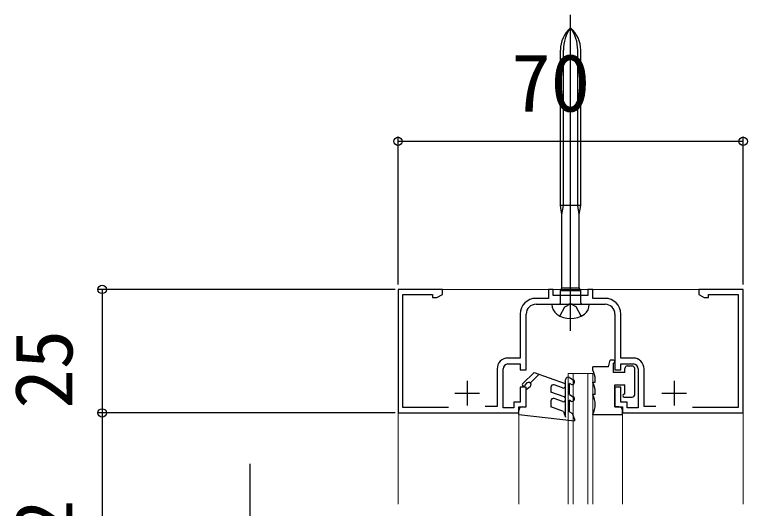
# Model space of a CAD drawing. Units: millimetres, scale not verified. Extents: x -700 to 700, y -1043 to 1038.
# Drawn here: x -197.7 to -49.1, y 652.4 to 752.4 of the extents above; entities that cross this region are included whole.
import ezdxf
from ezdxf.enums import TextEntityAlignment as Align

# ---------------------------------------------------------------- set-up
doc = ezdxf.new("R2010")
doc.units = ezdxf.units.MM
doc.header["$LTSCALE"] = 6
for name, color, linetype in [('0-2_YKK_11', 7, 'Continuous'), ('0-5_YKK_13', 4, 'Continuous'), ('0-7_YKK_D', 6, 'Continuous')]:
    doc.layers.add(name, color=color, linetype=linetype)
doc.layers.add('0-4_YKK_12', color=2, linetype='Continuous', lineweight=18)
doc.styles.add('ＭＳ ゴシック', font='')
doc.styles.get('ＭＳ ゴシック').set_extended_font_data('MS Gothic')

msp = doc.modelspace()

# ---------------------------------------------------------------- linework, layer by layer
at = {"layer": '0-2_YKK_11'}
for p, q in [((-106, 678.2), (-106, 673.2)), ((-64, 678.2), (-64, 673.2)), ((-108.5, 675.7), (-103.5, 675.7)), ((-66.5, 675.7), (-61.5, 675.7))]:
    msp.add_line(p, q, dxfattribs=at)
for points in [[(-109.746, 672.8), (-119, 672.8), (-119, 695.7), (-113, 695.7), (-113, 695.05), (-112.126, 695.05), (-111, 695.7), (-111, 696.7), (-120, 696.7), (-120, 671.7), (-95.5, 671.7), (-95.5, 672.9), (-94, 672.9), (-94, 676.9), (-95.2, 676.9), (-95.2, 673.9), (-96.5, 673.9), (-96.5, 672.7), (-98.7, 672.7), (-98.7, 680.6)], [(-78, 694.9), (-80.5, 694.9), (-80.5, 696.7), (-81.5, 696.7), (-81.5, 695.5), (-88.5, 695.5), (-88.5, 696.7), (-89.5, 696.7), (-89.5, 694.9), (-92, 694.9)], [(-71.3, 680.6), (-71.3, 672.7), (-73.5, 672.7), (-73.5, 673.9), (-74.8, 673.9), (-74.8, 676.9), (-76, 676.9), (-76, 672.9), (-74.5, 672.9), (-74.5, 671.7), (-50, 671.7), (-50, 696.7), (-59, 696.7), (-59, 695.7), (-57.874, 695.05), (-57, 695.05), (-57, 695.7), (-51, 695.7), (-51, 672.8), (-60.254, 672.8)], [(-92, 693.7), (-85.458, 693.7), (-85.275, 693.82), (-84.725, 693.82), (-84.542, 693.7), (-78, 693.7)], [(-97.7, 681.6), (-95.2, 681.6), (-95.2, 680.4), (-94, 680.4), (-94, 691.7)], [(-95.2, 691.7), (-95.2, 682.8), (-97.7, 682.8)], [(-76, 691.7), (-76, 680.4), (-74.8, 680.4), (-74.8, 681.6), (-72.3, 681.6)], [(-72.3, 682.8), (-74.8, 682.8), (-74.8, 691.7)], [(-99.9, 680.6), (-99.9, 673), (-102.316, 673)], [(-67.684, 673), (-70.1, 673), (-70.1, 680.6)]]:
    msp.add_lwpolyline(points, dxfattribs=at)
for centre, radius, start, end in [((-92, 691.7), 3.2, 90.00001, 179.99999), ((-78, 691.7), 3.2, 0.00001, 89.99999), ((-92, 691.7), 2, 90.00001, 179.99999), ((-78, 691.7), 2, 0.00001, 89.99999), ((-97.7, 680.6), 2.2, 90.00001, 179.99999), ((-72.3, 680.6), 2.2, 0.00001, 89.99999), ((-97.7, 680.6), 1, 90.00001, 179.99999), ((-72.3, 680.6), 1, 0.00001, 89.99999)]:
    msp.add_arc(centre, radius, start, end, dxfattribs=at)
at = {"layer": '0-4_YKK_12'}
for p, q in [((-120, 696.7), (-50, 696.7)), ((-120, 653.2), (-120, 696.7)), ((-50, 696.7), (-50, 653.2)), ((-84.5, 679.7), (-84.5, 653.2)), ((-81.5, 679.7), (-81.5, 653.2)), ((-95.5, 671.9), (-95.5, 653.2)), ((-74.5, 671.9), (-74.5, 653.2))]:
    msp.add_line(p, q, dxfattribs=at)
msp.add_lwpolyline([(-85.5, 653.2), (-85.5, 679.7), (-80.5, 679.7), (-80.5, 653.2)], dxfattribs=at)
at = {"layer": '0-5_YKK_13'}
for p, q in [((-85, 688.325), (-85, 752.358)), ((-87.05, 713.7), (-87.05, 745.184)), ((-86.45, 713.7), (-86.45, 745.184)), ((-83.55, 713.7), (-83.55, 745.184)), ((-82.95, 713.7), (-82.95, 745.184)), ((-82.95, 713.7), (-87.05, 713.7)), ((-86.75, 711.9), (-87.05, 713.7)), ((-86.75, 711.9), (-86.45, 713.7)), ((-83.25, 711.9), (-83.55, 713.7)), ((-83.25, 711.9), (-82.95, 713.7)), ((-86.75, 697.02), (-86.75, 711.9)), ((-83.25, 697.02), (-83.25, 711.9)), ((-82.95, 696.5), (-83.25, 697.02)), ((-87.05, 696.5), (-82.95, 696.5)), ((-87.05, 694), (-87.05, 696.5)), ((-82.95, 694), (-82.95, 696.5)), ((-88.8, 693.7), (-88.8, 693.651)), ((-88.8, 693.7), (-81.2, 693.7)), ((-81.2, 693.651), (-81.2, 693.7)), ((-77.3, 681), (-77, 682.4)), ((-76.3, 682.4), (-77, 682.4)), ((-77.3, 681), (-80.5, 681)), ((-80.5, 680.336), (-80.5, 681)), ((-76.3, 679.9), (-76.3, 681.8)), ((-74, 679.9), (-74, 680.7)), ((-73.5, 681.2), (-72.5, 681.2)), ((-72, 675.4), (-72, 680.7)), ((-94.727, 677.587), (-92.414, 679.9)), ((-91.377, 679.523), (-93.146, 677.754)), ((-92.414, 679.9), (-86.329, 677.685)), ((-74, 679.9), (-76.3, 679.9)), ((-93.854, 677.754), (-94.373, 677.234)), ((-86, 670.806), (-86, 678.4)), ((-85.25, 678.833), (-84.45, 678.371)), ((-85.2, 675.4), (-85.2, 677.649)), ((-84.95, 677.505), (-85.2, 677.649)), ((-80.5, 677.9), (-80, 677.9)), ((-80.5, 677.836), (-80.5, 677.9)), ((-80, 677.9), (-80, 678.4)), ((-93.2, 677), (-94, 676.4)), ((-94, 672.9), (-94, 676.4)), ((-89, 676.879), (-89, 675.9)), ((-86.671, 676.745), (-88.329, 677.349)), ((-76, 677.4), (-74, 677.4)), ((-76, 672.9), (-76, 677.4)), ((-74, 675.5), (-74, 677.4)), ((-86.329, 674.928), (-89, 675.9)), ((-85.2, 675.4), (-84.45, 674.967)), ((-80, 675.4), (-80.5, 675.4)), ((-80.5, 675.336), (-80.5, 675.4)), ((-80, 675.4), (-80, 675.9)), ((-74, 675.5), (-74.1, 675.5)), ((-74.1, 674.9), (-72.5, 674.9)), ((-89, 674.122), (-89, 672.9)), ((-86.671, 673.988), (-88.329, 674.592)), ((-85.2, 671.9), (-85.2, 674.245)), ((-84.95, 674.101), (-85.2, 674.245)), ((-95.5, 671.4), (-95.5, 672.2)), ((-94.8, 672.9), (-94, 672.9)), ((-86.421, 671.961), (-89, 672.9)), ((-86.421, 671.961), (-86, 670.806)), ((-85.2, 671.9), (-84.58, 671.542)), ((-75.2, 672.9), (-76, 672.9)), ((-74.5, 671.4), (-74.5, 672.2)), ((-95.5, 671.4), (-84.2, 670.094)), ((-84.2, 670.497), (-84.58, 671.542)), ((-84.2, 670.497), (-84.2, 670.094)), ((-80.5, 671.4), (-80.5, 671.464)), ((-80.5, 671.4), (-74.5, 671.4))]:
    msp.add_line(p, q, dxfattribs=at)
for points in [[(-87.05, 696.5), (-86.75, 697.02), (-83.25, 697.02)], [(-87.15, 691.308), (-86.145, 693.159), (-85, 693.768)], [(-82.85, 691.308), (-83.855, 693.159), (-85, 693.768)]]:
    msp.add_lwpolyline(points, dxfattribs=at)
for centre, radius, start, end in [((-81.05, 745.184), 6, 131.17289, 180), ((-78.691, 745.184), 7.759, 144.40102, 180), ((-88.95, 745.184), 6, 0, 48.82711), ((-91.309, 745.184), 7.759, 0, 35.59898), ((-87.35, 694), 0.3, 270, 0), ((-82.65, 694), 0.3, 180, 270), ((-86.4, 693.651), 2.4, 180, 234.31467), ((-83.6, 693.651), 2.4, 305.68533, 0), ((-85, 695.6), 4.8, 234.31467, 305.68533), ((-76.3, 682.1), 0.3, 270, 90), ((-73.5, 680.7), 0.5, 90, 180), ((-72.5, 680.7), 0.5, 0, 90), ((-84, 678.4), 4, 0, 28.95502), ((-93.5, 677.4), 0.5, 306.8699, 135), ((-86.5, 677.215), 0.5, 250, 70), ((-85.5, 678.4), 0.5, 60, 180), ((-84.7, 677.938), 0.5, 240, 60), ((-84, 675.9), 4, 0, 28.95502), ((-94.55, 677.411), 0.25, 135, 315), ((-88.5, 676.879), 0.5, 70, 180), ((-86.5, 674.458), 0.5, 250, 70), ((-84.7, 674.534), 0.5, 240, 60), ((-84, 673.4), 4, 331.04498, 28.95502), ((-74.1, 675.2), 0.3, 90, 270), ((-72.5, 675.4), 0.5, 270, 0), ((-88.5, 674.122), 0.5, 70, 180), ((-94.8, 672.2), 0.7, 90, 180), ((-75.2, 672.2), 0.7, 0, 90)]:
    msp.add_arc(centre, radius, start, end, dxfattribs=at)
at = {"layer": '0-7_YKK_D'}
for p, q in [((-120, 697.7), (-120, 727.7)), ((-50, 726.7), (-120, 726.7)), ((-50, 697.7), (-50, 727.7)), ((-120.6, 696.7), (-181, 696.7)), ((-180, 696.7), (-180, 671.7)), ((-120.6, 671.7), (-181, 671.7)), ((-120.6, 671.7), (-181, 671.7)), ((-180, 671.7), (-180, 631.7))]:
    msp.add_line(p, q, dxfattribs=at)
msp.add_lwpolyline([(-150, 611.7), (-150, 631.7), (-150, 661.373)], dxfattribs=at)
for centre in [(-120, 726.7), (-50, 726.7), (-180, 696.7), (-180, 671.7), (-180, 671.7)]:
    msp.add_circle(centre, 0.85, dxfattribs=at)

# ---------------------------------------------------------------- texts
at = {"layer": '0-7_YKK_D', "style": 'ＭＳ ゴシック'}
msp.add_text('70', height=11.73, dxfattribs=at).set_placement((-97, 729.2), align=Align.BOTTOM_LEFT)
for s, p in [('25', (-182.5, 672.564)), ('H2', (-182.5, 638.2))]:
    msp.add_text(s, height=11.73, rotation=90, dxfattribs=at).set_placement(p, align=Align.BOTTOM_LEFT)

doc.saveas('drawing.dxf')
